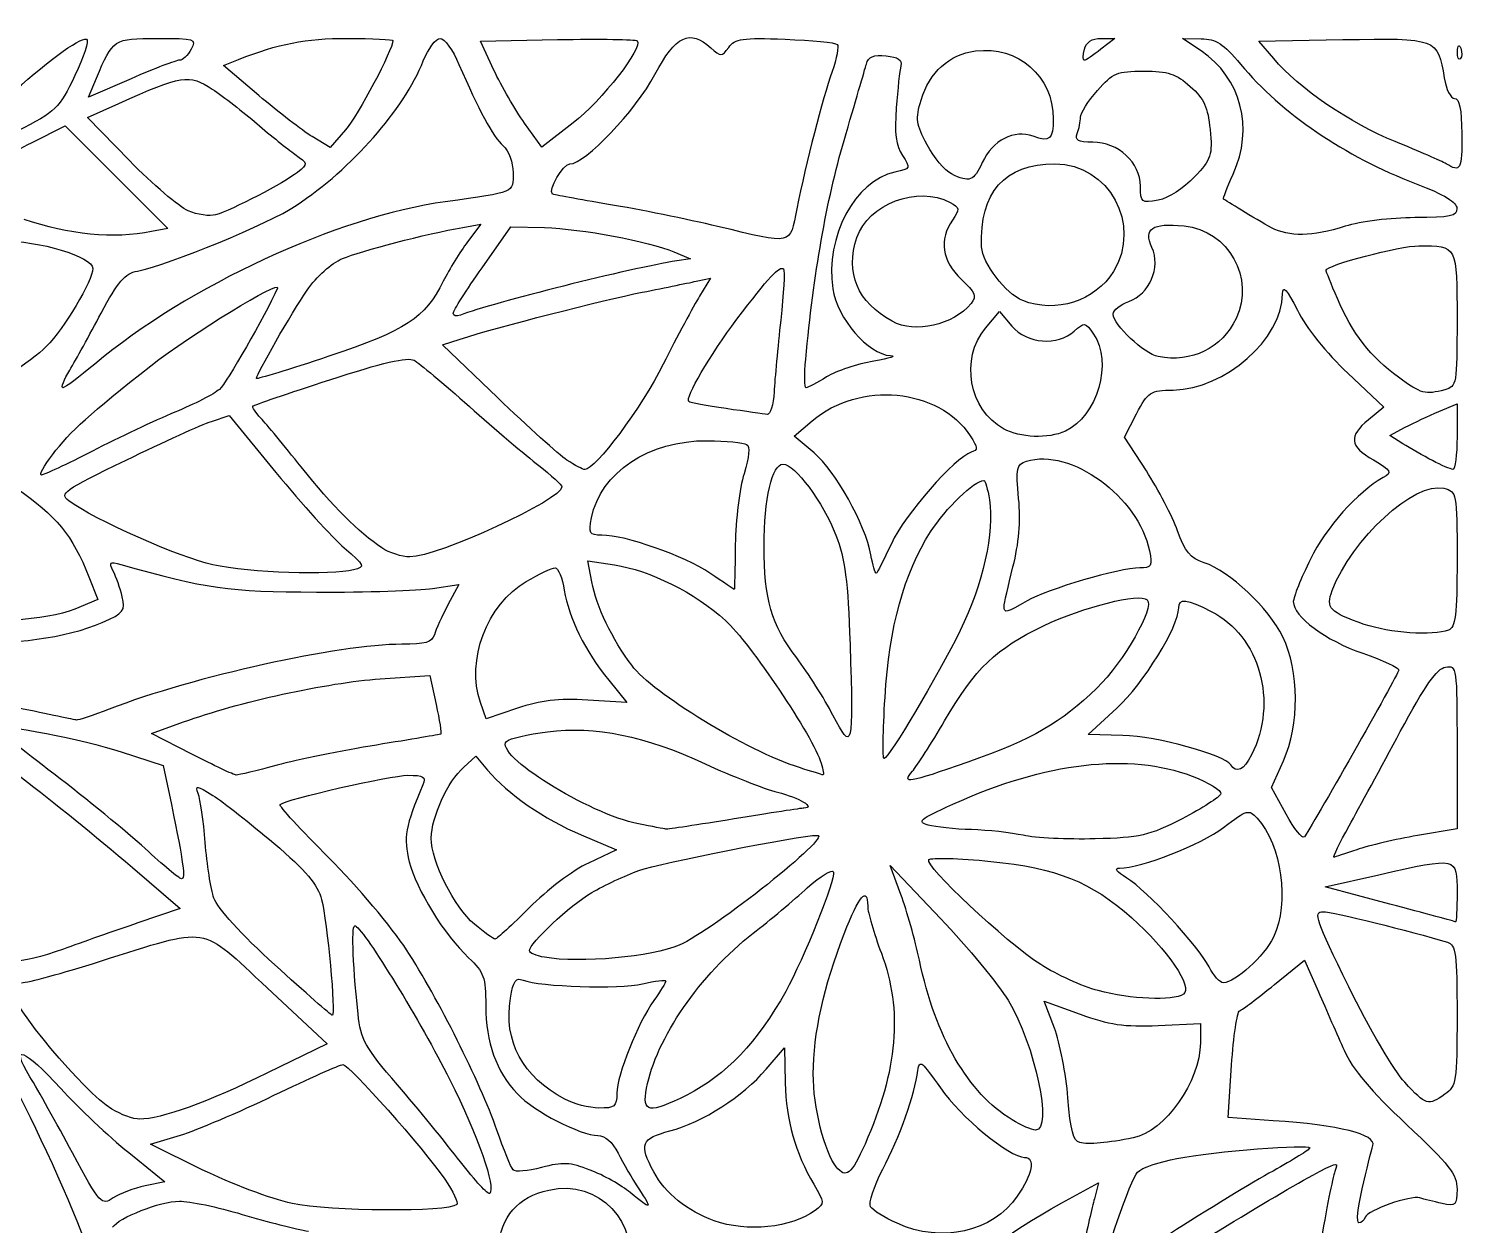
# Model space of a CAD drawing. Extents: x 0 to 106, y 3 to 99.
# Drawn here: x 36.7 to 106.3, y 41.1 to 99.1 of the extents above; entities that cross this region are included whole.
import ezdxf

# ---------------------------------------------------------------- set-up
doc = ezdxf.new("R2010")
doc.units = 0
doc.layers.get('0').update_dxf_attribs({"linetype": 'CONTINUOUS'})

msp = doc.modelspace()

# ---------------------------------------------------------------- linework, layer by layer
at = {"color": 7}
for points in [[(59.305, 97.084), (58.653, 98.49), (62.388, 98.563)], [(88.739, 98.622), (89.405, 98.622), (88.733, 98.093)], [(93.59, 98.019), (92.695, 98.622), (93.594, 98.605)], [(97.113, 97.643), (96.4, 98.49), (100.472, 98.563)], [(47.907, 95.851), (46.191, 97.306), (46.927, 97.6)], [(41.709, 96.669), (39.646, 95.775), (40.031, 96.697)], [(41.635, 92.698), (39.596, 94.785), (41.116, 95.471)], [(36.881, 93.562), (38.515, 94.387), (41.002, 91.9), (43.489, 89.413), (42.698, 89.255)], [(52.11, 94.189), (51.366, 93.327), (50.494, 93.861)], [(63.141, 94.522), (61.625, 93.355), (60.791, 94.516)], [(57.792, 89.461), (58.662, 89.617), (58.021, 88.762)], [(58.732, 87.509), (60.123, 89.494), (61.758, 89.448)], [(68.035, 88.275), (68.829, 87.944), (68.167, 87.84)], [(69.189, 86.867), (69.813, 87.005), (69.277, 86.133)], [(83.134, 84.572), (83.814, 85.38), (84.423, 84.672)], [(59.479, 81.209), (56.812, 83.771), (57.661, 84.044)], [(100.705, 82.392), (102.446, 80.75), (101.711, 80.141)], [(105.124, 80.535), (106.003, 80.902), (106.003, 79.311)], [(45.609, 80.058), (46.466, 80.336), (48.732, 77.581)], [(74.829, 78.527), (73.856, 79.341), (74.738, 80.09)], [(90.938, 77.662), (89.88, 79.299), (90.467, 80.428)], [(103.378, 78.975), (102.738, 79.378), (103.492, 79.773)], [(64.052, 72.277), (63.862, 73.293), (65.155, 73.1)], [(39.666, 72.518), (40.098, 71.418), (38.985, 70.962)], [(56.333, 71.961), (57.595, 72.155), (57.073, 71.167)], [(53.784, 67.577), (56.201, 67.741), (56.501, 66.342)], [(64.876, 67.508), (65.755, 66.424), (63.852, 66.544)], [(60.439, 66.151), (58.928, 65.638), (58.653, 66.427)], [(89.802, 64.838), (88.123, 64.888), (89.509, 66.158)], [(44.654, 63.928), (42.704, 64.926), (44.257, 65.491)], [(41.235, 64.037), (43.274, 63.37), (43.665, 61.483)], [(106.003, 64.268), (106.003, 60.305), (104.084, 59.982)], [(57.837, 63.299), (58.43, 63.826), (58.999, 63.151)], [(97.715, 61.012), (97.008, 62.31), (97.585, 63.599)], [(63.542, 60.01), (65.253, 59.288), (63.894, 58.651)], [(41.776, 58.431), (44.093, 56.448), (42.041, 55.749)], [(79.038, 57.121), (78.514, 58.538), (80.951, 55.969)], [(102.741, 56.663), (99.612, 57.496), (102.215, 58.083)], [(97.15, 52.76), (98.606, 53.946), (99.279, 52.405)], [(48.332, 52.577), (51.219, 49.893), (48.33, 48.475)], [(86.478, 50.653), (85.982, 51.958), (87.724, 51.322)], [(91.517, 50.778), (93.567, 50.869), (93.561, 49.941)], [(72.505, 48.655), (73.39, 49.689), (73.427, 47.988)], [(97.082, 46.161), (94.909, 46.308), (95.072, 48.851)], [(45.158, 43.786), (42.654, 45.018), (44.099, 45.459)], [(41.596, 44.611), (43.339, 43.197), (42.387, 42.999)], [(86.843, 42.175), (88.621, 43.152), (88.419, 42.378)]]:
    msp.add_lwpolyline(points, dxfattribs=at)
for points in [[(87.934, 98.093), (87.934, 98.093)], [(106.024, 97.982), (106.024, 97.982)], [(105.473, 92.543), (105.473, 92.543)], [(81.483, 92.057), (81.483, 92.057)], [(90.657, 91.458), (90.657, 91.458)], [(44.477, 90.263), (44.477, 90.263)], [(70.152, 89.507), (70.152, 89.507)], [(97.007, 89.446), (97.007, 89.446)], [(84.947, 85.914), (84.947, 85.914)], [(57.33, 85.298), (57.33, 85.298)], [(78.618, 84.908), (78.618, 84.908)], [(74.421, 83.078), (74.421, 83.078)], [(91.519, 83.196), (91.519, 83.196)], [(38.739, 82.548), (38.739, 82.548)], [(47.794, 82.141), (47.794, 82.141)], [(103.159, 82.2), (103.159, 82.2)], [(70.558, 80.675), (70.558, 80.675)], [(84.014, 79.703), (84.014, 79.703)], [(37.9, 78.442), (37.9, 78.442)], [(62.842, 78.185), (62.842, 78.185)], [(104.812, 78.156), (104.812, 78.156)], [(53.872, 73.923), (53.872, 73.923)], [(45.678, 73.103), (45.678, 73.103)], [(77.583, 73.59), (77.583, 73.59)], [(69.776, 72.701), (69.776, 72.701)], [(84.042, 71.084), (84.042, 71.084)], [(101.505, 70.22), (101.505, 70.22)], [(78.267, 66.673), (78.267, 66.673)], [(75.741, 65.814), (75.741, 65.814)], [(44.654, 63.928), (44.654, 63.928)], [(74.12, 63.275), (74.12, 63.275)], [(95.035, 63.412), (95.035, 63.412)], [(79.598, 63.102), (79.598, 63.102)], [(66.315, 60.548), (66.315, 60.548)], [(97.715, 61.012), (97.715, 61.012)], [(84.968, 59.993), (84.968, 59.993)], [(100.775, 60.456), (100.775, 60.456)], [(42.386, 59.35), (42.386, 59.35)], [(102.741, 56.663), (102.741, 56.663)], [(58.36, 55.682), (58.36, 55.682)], [(48.677, 53.715), (48.677, 53.715)], [(61.751, 54.08), (61.751, 54.08)], [(93.981, 53.611), (93.981, 53.611)], [(88.599, 52.466), (88.599, 52.466)], [(103.464, 48.02), (103.464, 48.02)], [(66.704, 47.739), (66.704, 47.739)], [(40.779, 46.723), (40.779, 46.723)], [(62.743, 47.202), (62.743, 47.202)], [(84.429, 46.198), (84.429, 46.198)], [(38.873, 44.596), (38.873, 44.596)], [(87.719, 45.097), (87.719, 45.097)], [(57.68, 44.168), (57.68, 44.168)], [(75.901, 43.919), (75.901, 43.919)], [(65.918, 42.673), (65.918, 42.673)], [(101.404, 42.861), (101.404, 42.861)], [(49.514, 42.15), (49.514, 42.15)], [(69.98, 41.311), (69.98, 41.311)], [(78.849, 41.186), (78.849, 41.186)]]:
    msp.add_lwpolyline(points, close=True, dxfattribs=at)
for points in [[(32.448, 92.266), (32.448, 93.083), (38.901, 98.827), (39.545, 98.582)], [(67.109, 96.868), (68.115, 98.769), (68.795, 99.093), (69.824, 98.162)], [(39.545, 98.582), (39.679, 98.531), (39.428, 97.737), (38.987, 96.818)], [(40.031, 96.697), (40.823, 98.592), (40.869, 98.622), (42.972, 98.622)], [(42.972, 98.622), (44.821, 98.622), (44.89, 98.599), (44.619, 98.093)], [(44.619, 98.093), (44.464, 97.802), (44.209, 97.564), (44.054, 97.564)], [(46.927, 97.6), (48.844, 98.365), (50.17, 98.622), (52.202, 98.622)], [(54.409, 98.514), (54.409, 98.081), (52.709, 94.884), (52.11, 94.189)], [(52.202, 98.622), (53.416, 98.622), (54.409, 98.573), (54.409, 98.514)], [(55.88, 97.527), (56.121, 98.129), (56.488, 98.622), (56.696, 98.622)], [(56.696, 98.622), (56.904, 98.622), (57.315, 98.056), (57.61, 97.365)], [(62.388, 98.563), (64.443, 98.604), (66.182, 98.578), (66.253, 98.507)], [(66.253, 98.507), (66.564, 98.197), (64.527, 95.588), (63.141, 94.522)], [(69.824, 98.162), (70.307, 97.726), (70.349, 97.727), (70.687, 98.189)], [(70.687, 98.189), (70.997, 98.612), (71.353, 98.664), (73.42, 98.583)], [(73.42, 98.583), (74.727, 98.531), (75.867, 98.419), (75.954, 98.332)], [(75.954, 98.332), (76.04, 98.246), (75.926, 97.652), (75.7, 97.013)], [(82.656, 98.012), (84.705, 98.287), (86.423, 96.786), (86.423, 94.723)], [(87.928, 97.564), (87.855, 97.564), (87.858, 97.802), (87.934, 98.093)], [(88.733, 98.093), (88.363, 97.802), (88, 97.564), (87.928, 97.564)], [(87.934, 98.093), (88.026, 98.445), (88.295, 98.622), (88.739, 98.622)], [(95.144, 92.034), (96.164, 94.282), (95.534, 96.709), (93.59, 98.019)], [(93.594, 98.605), (94.329, 98.591), (94.678, 98.367), (95.503, 97.376)], [(100.472, 98.563), (105.037, 98.645), (105.074, 98.631), (105.381, 96.711)], [(106.024, 97.982), (106.036, 98.291), (106.099, 98.353), (106.183, 98.142)], [(106.183, 98.142), (106.26, 97.951), (106.25, 97.723), (106.163, 97.635)], [(44.054, 97.564), (43.9, 97.564), (42.844, 97.161), (41.709, 96.669)], [(49.713, 90.52), (52.44, 92.33), (54.935, 95.165), (55.88, 97.527)], [(57.61, 97.365), (58.547, 95.171), (59.253, 93.867), (59.749, 93.419)], [(76.281, 93.675), (76.802, 95.45), (77.289, 97.117), (77.362, 97.379)], [(77.362, 97.379), (77.462, 97.733), (77.71, 97.836), (78.322, 97.776)], [(78.322, 97.776), (78.905, 97.719), (79.116, 97.579), (79.04, 97.299)], [(80.019, 95.632), (80.426, 96.994), (81.363, 97.839), (82.656, 98.012)], [(95.503, 97.376), (97.508, 94.969), (100.514, 92.922), (104.026, 91.574)], [(103.011, 93.617), (100.839, 94.493), (98.313, 96.218), (97.113, 97.643)], [(106.163, 97.635), (106.075, 97.547), (106.012, 97.704), (106.024, 97.982)], [(38.987, 96.818), (38.227, 95.231), (38.086, 95.095), (36.178, 94.117)], [(41.116, 95.471), (44.168, 96.848), (44.525, 96.903), (45.642, 96.163)], [(60.791, 94.516), (60.332, 95.155), (59.663, 96.311), (59.305, 97.084)], [(62.98, 92.536), (63.724, 92.536), (66.179, 95.111), (67.109, 96.868)], [(75.7, 97.013), (75.236, 95.697), (74.445, 92.616), (73.991, 90.354)], [(79.04, 97.299), (78.982, 97.081), (78.878, 96.158), (78.811, 95.249)], [(88.568, 96.099), (89.316, 96.952), (89.514, 97.034), (90.812, 97.034)], [(90.812, 97.034), (91.999, 97.034), (92.375, 96.911), (93.068, 96.291)], [(105.381, 96.711), (105.47, 96.156), (105.692, 95.711), (105.881, 95.711)], [(45.642, 96.163), (46.189, 95.801), (47.169, 95.046), (47.82, 94.484)], [(87.746, 94.798), (87.746, 94.999), (88.116, 95.585), (88.568, 96.099)], [(93.068, 96.291), (93.739, 95.691), (93.925, 95.289), (94.029, 94.204)], [(50.494, 93.861), (50.015, 94.155), (48.85, 95.05), (47.907, 95.851)], [(78.811, 95.249), (78.72, 94.022), (78.797, 93.43), (79.11, 92.953)], [(80.308, 93.465), (79.775, 94.469), (79.743, 94.712), (80.019, 95.632)], [(105.881, 95.711), (106.122, 95.711), (106.225, 95.209), (106.234, 93.992)], [(86.423, 94.723), (86.423, 93.722), (86.251, 93.573), (85.446, 93.879)], [(87.586, 94.013), (87.674, 94.244), (87.746, 94.597), (87.746, 94.798)], [(47.82, 94.484), (48.471, 93.922), (49.298, 93.257), (49.656, 93.007)], [(85.446, 93.879), (84.537, 94.225), (83.482, 93.68), (82.984, 92.608)], [(88.341, 93.595), (87.615, 93.595), (87.458, 93.681), (87.586, 94.013)], [(94.029, 94.204), (94.148, 92.962), (94.091, 92.788), (93.267, 91.904)], [(106.234, 93.992), (106.248, 92.245), (106.18, 92.116), (105.473, 92.543)], [(34.216, 92.086), (34.782, 92.444), (35.982, 93.108), (36.881, 93.562)], [(59.749, 93.419), (60.03, 93.164), (60.23, 92.618), (60.23, 92.104)], [(74.421, 83.078), (74.798, 87.164), (75.434, 90.793), (76.281, 93.675)], [(81.483, 92.057), (81.166, 92.21), (80.637, 92.844), (80.308, 93.465)], [(90.657, 91.458), (90.657, 92.595), (89.573, 93.595), (88.341, 93.595)], [(105.473, 92.543), (105.255, 92.676), (104.147, 93.159), (103.011, 93.617)], [(44.477, 90.263), (44.036, 90.455), (42.757, 91.55), (41.635, 92.698)], [(49.656, 93.007), (50.303, 92.554), (50.304, 92.547), (49.779, 92.125)], [(62.141, 91.079), (61.922, 91.261), (62.656, 92.536), (62.98, 92.536)], [(79.11, 92.953), (79.519, 92.329), (79.509, 92.306), (78.751, 92.14)], [(82.984, 92.608), (82.558, 91.692), (82.376, 91.625), (81.483, 92.057)], [(82.953, 88.522), (82.84, 91.156), (84.062, 92.536), (86.507, 92.536)], [(86.507, 92.536), (89.125, 92.536), (90.728, 89.592), (89.345, 87.324)], [(49.779, 92.125), (49.165, 91.632), (46.585, 90.296), (45.81, 90.07)], [(60.23, 92.104), (60.23, 91.117), (60.384, 91.183), (56.947, 90.705)], [(78.751, 92.14), (76.801, 91.711), (75.36, 89.01), (75.735, 86.486)], [(93.267, 91.904), (92.747, 91.346), (92.019, 90.879), (91.517, 90.783)], [(94.687, 90.829), (94.648, 90.852), (94.854, 91.394), (95.144, 92.034)], [(64.86, 90.578), (63.405, 90.819), (62.181, 91.045), (62.141, 91.079)], [(76.9, 88.968), (77.436, 90.594), (79.859, 91.507), (81.42, 90.672)], [(91.517, 90.783), (90.693, 90.625), (90.657, 90.653), (90.657, 91.458)], [(104.026, 91.574), (105.378, 91.054), (105.997, 90.679), (105.999, 90.377)], [(56.947, 90.705), (51.707, 89.976), (44.47, 86.625), (39.947, 82.833)], [(42.015, 87.346), (43.611, 87.665), (48.365, 89.625), (49.713, 90.52)], [(70.152, 89.507), (68.696, 89.854), (66.315, 90.336), (64.86, 90.578)], [(81.42, 90.672), (81.895, 90.418), (81.904, 90.347), (81.535, 89.819)], [(95.552, 90.29), (95.115, 90.564), (94.726, 90.807), (94.687, 90.829)], [(105.999, 90.377), (106.002, 90.005), (105.688, 89.937), (103.952, 89.934)], [(42.698, 89.255), (40.889, 88.893), (38.655, 89.108), (36.527, 89.849)], [(45.81, 90.07), (45.519, 89.985), (44.919, 90.072), (44.477, 90.263)], [(73.991, 90.354), (73.635, 88.581), (73.842, 88.626), (70.152, 89.507)], [(81.535, 89.819), (80.875, 88.877), (81.031, 87.816), (81.956, 86.952)], [(91.209, 88.49), (90.791, 89.408), (91.207, 89.686), (92.765, 89.531)], [(97.007, 89.446), (96.643, 89.636), (95.988, 90.016), (95.552, 90.29)], [(103.952, 89.934), (102.824, 89.932), (101.306, 89.745), (100.579, 89.517)], [(51.959, 87.95), (52.856, 88.325), (56.008, 89.141), (57.792, 89.461)], [(61.758, 89.448), (63.555, 89.398), (66.792, 88.793), (68.035, 88.275)], [(92.765, 89.531), (94.924, 89.316), (96.222, 87.004), (95.289, 85.037)], [(100.579, 89.517), (98.964, 89.011), (97.88, 88.99), (97.007, 89.446)], [(35.442, 88.806), (37.239, 88.832), (39.857, 88.039), (39.857, 87.468)], [(58.021, 88.762), (57.668, 88.291), (57.139, 87.43), (56.845, 86.848)], [(78.618, 84.908), (76.929, 85.842), (76.333, 87.25), (76.9, 88.968)], [(84.947, 85.914), (84.114, 86.25), (82.988, 87.724), (82.953, 88.522)], [(90.083, 85.867), (91.088, 86.217), (91.649, 87.524), (91.209, 88.49)], [(99.653, 87.388), (99.653, 87.628), (103.242, 88.568), (104.157, 88.568)], [(104.157, 88.568), (106.022, 88.568), (106.003, 88.604), (106.003, 84.998)], [(50.246, 86.411), (50.703, 87.081), (51.419, 87.724), (51.959, 87.95)], [(68.167, 87.84), (65.996, 87.498), (59.205, 85.795), (57.682, 85.211)], [(71.087, 85.009), (72.627, 87.042), (73.167, 87.625), (73.346, 87.446)], [(39.857, 87.468), (39.857, 86.89), (38.454, 84.537), (37.601, 83.684)], [(40.259, 85.302), (41.069, 86.827), (41.41, 87.225), (42.015, 87.346)], [(42.664, 82.747), (44.647, 84.3), (49.016, 86.976), (48.806, 86.509)], [(57.33, 85.298), (57.336, 85.423), (57.967, 86.418), (58.732, 87.509)], [(73.346, 87.446), (73.416, 87.376), (73.355, 86.261), (73.211, 84.967)], [(81.956, 86.952), (82.654, 86.3), (82.728, 86.119), (82.438, 85.77)], [(89.345, 87.324), (88.474, 85.895), (86.531, 85.273), (84.947, 85.914)], [(100.201, 86.01), (99.899, 86.713), (99.653, 87.334), (99.653, 87.388)], [(48.806, 86.509), (48.199, 85.16), (46.336, 81.914), (45.993, 81.61)], [(47.794, 82.141), (47.794, 82.353), (49.481, 85.292), (50.246, 86.411)], [(56.845, 86.848), (55.938, 85.054), (55.066, 84.483), (51.3, 83.216)], [(57.661, 84.044), (59.508, 84.636), (64.541, 85.932), (66.497, 86.319)], [(66.497, 86.319), (67.634, 86.544), (68.845, 86.791), (69.189, 86.867)], [(75.735, 86.486), (75.945, 85.068), (77.467, 83.297), (78.521, 83.245)], [(92.244, 81.578), (94.769, 81.625), (97.51, 84.035), (97.546, 86.239)], [(97.546, 86.239), (97.553, 86.684), (97.746, 86.469), (98.26, 85.441)], [(69.277, 86.133), (68.982, 85.653), (68.19, 84.166), (67.516, 82.829)], [(82.438, 85.77), (81.571, 84.725), (79.709, 84.305), (78.618, 84.908)], [(89.334, 85.255), (89.334, 85.448), (89.671, 85.723), (90.083, 85.867)], [(103.159, 82.2), (101.835, 83.159), (100.915, 84.344), (100.201, 86.01)], [(38.739, 82.548), (39.022, 83.021), (39.705, 84.26), (40.259, 85.302)], [(57.682, 85.211), (57.483, 85.134), (57.324, 85.174), (57.33, 85.298)], [(68.754, 81.014), (68.565, 81.203), (69.776, 83.276), (71.087, 85.009)], [(73.211, 84.967), (73.067, 83.673), (72.922, 82.109), (72.888, 81.49)], [(87.442, 84.431), (87.937, 84.879), (87.974, 84.873), (88.381, 84.292)], [(91.519, 83.196), (90.83, 83.331), (89.334, 84.741), (89.334, 85.255)], [(95.289, 85.037), (94.615, 83.617), (93.111, 82.882), (91.519, 83.196)], [(98.26, 85.441), (98.671, 84.62), (99.69, 83.35), (100.705, 82.392)], [(106.003, 84.998), (106.003, 81.854), (105.984, 81.745), (105.407, 81.591)], [(84.014, 79.703), (82.344, 80.611), (81.895, 83.099), (83.134, 84.572)], [(84.423, 84.672), (85.154, 83.822), (86.638, 83.703), (87.442, 84.431)], [(88.381, 84.292), (89.327, 82.942), (88.554, 80.29), (87.011, 79.586)], [(37.601, 83.684), (36.839, 82.922), (34.818, 81.63), (34.51, 81.708)], [(37.9, 78.442), (38.782, 79.598), (39.679, 80.408), (42.664, 82.747)], [(39.947, 82.833), (39.196, 82.204), (38.502, 81.689), (38.404, 81.689)], [(51.3, 83.216), (49.372, 82.567), (47.794, 82.083), (47.794, 82.141)], [(51.347, 82.074), (53.885, 82.901), (55.129, 83.19), (55.43, 83.023)], [(55.43, 83.023), (55.669, 82.891), (56.876, 81.884), (58.113, 80.784)], [(67.516, 82.829), (66.449, 80.709), (64.22, 77.716), (63.711, 77.722)], [(74.44, 81.689), (74.359, 81.689), (74.35, 82.314), (74.421, 83.078)], [(77.717, 82.977), (76.931, 82.846), (75.905, 82.503), (75.437, 82.214)], [(78.521, 83.245), (78.866, 83.228), (78.504, 83.107), (77.717, 82.977)], [(38.404, 81.689), (38.306, 81.689), (38.457, 82.076), (38.739, 82.548)], [(47.616, 80.805), (47.66, 80.849), (49.339, 81.421), (51.347, 82.074)], [(75.437, 82.214), (74.97, 81.925), (74.521, 81.689), (74.44, 81.689)], [(74.738, 80.09), (77.03, 82.035), (80.886, 81.669), (82.396, 79.364)], [(105.407, 81.591), (104.457, 81.336), (104.289, 81.381), (103.159, 82.2)], [(45.993, 81.61), (45.747, 81.391), (44.771, 80.891), (43.826, 80.498)], [(72.888, 81.49), (72.854, 80.872), (72.701, 80.38), (72.547, 80.398)], [(90.467, 80.428), (91.022, 81.494), (91.119, 81.557), (92.244, 81.578)], [(48.004, 80.214), (47.746, 80.495), (47.572, 80.76), (47.616, 80.805)], [(58.113, 80.784), (59.35, 79.685), (60.863, 78.397), (61.476, 77.922)], [(62.842, 78.185), (62.46, 78.438), (60.946, 79.799), (59.479, 81.209)], [(70.558, 80.675), (69.618, 80.809), (68.806, 80.962), (68.754, 81.014)], [(72.547, 80.398), (72.394, 80.416), (71.499, 80.541), (70.558, 80.675)], [(43.826, 80.498), (42.88, 80.105), (41.087, 79.259), (39.843, 78.619)], [(41.466, 78.183), (43.273, 79.061), (45.137, 79.904), (45.609, 80.058)], [(49.956, 77.852), (49.139, 78.871), (48.261, 79.934), (48.004, 80.214)], [(101.711, 80.141), (100.73, 79.328), (100.784, 78.873), (101.945, 78.188)], [(103.492, 79.773), (103.907, 79.99), (104.641, 80.333), (105.124, 80.535)], [(82.396, 79.364), (82.779, 78.779), (82.787, 78.67), (82.449, 78.566)], [(87.011, 79.586), (86.168, 79.202), (84.84, 79.254), (84.014, 79.703)], [(106.003, 79.311), (106.003, 78.436), (105.913, 77.725), (105.804, 77.73)], [(39.843, 78.619), (38.598, 77.979), (37.482, 77.455), (37.364, 77.455)], [(64.035, 75.383), (64.476, 77.585), (66.819, 79.143), (69.66, 79.122)], [(69.66, 79.122), (70.553, 79.115), (71.405, 79.035), (71.552, 78.944)], [(71.552, 78.944), (71.727, 78.836), (71.685, 78.344), (71.431, 77.522)], [(82.449, 78.566), (81.657, 78.322), (79.214, 75.524), (78.576, 74.13)], [(85.123, 78.124), (87.259, 78.802), (90.564, 76.398), (91.086, 73.787)], [(104.812, 78.156), (104.375, 78.384), (103.73, 78.753), (103.378, 78.975)], [(37.364, 77.455), (37.245, 77.455), (37.487, 77.899), (37.9, 78.442)], [(38.688, 76.21), (38.22, 76.558), (38.432, 76.708), (41.466, 78.183)], [(61.476, 77.922), (62.089, 77.447), (62.595, 76.979), (62.601, 76.883)], [(63.711, 77.722), (63.615, 77.723), (63.224, 77.931), (62.842, 78.185)], [(72.404, 74.016), (72.404, 76.301), (72.792, 77.984), (73.32, 77.984)], [(73.32, 77.984), (73.894, 77.984), (75.267, 76.143), (75.884, 74.545)], [(77.583, 73.59), (77.303, 75.08), (75.863, 77.661), (74.829, 78.527)], [(84.747, 76.316), (84.609, 77.795), (84.646, 77.972), (85.123, 78.124)], [(101.945, 78.188), (102.824, 77.67), (102.869, 77.59), (102.425, 77.337)], [(105.804, 77.73), (105.695, 77.736), (105.249, 77.928), (104.812, 78.156)], [(48.732, 77.581), (49.978, 76.066), (51.471, 74.421), (52.05, 73.925)], [(53.872, 73.923), (52.747, 74.675), (51.493, 75.932), (49.956, 77.852)], [(71.431, 77.522), (71.217, 76.83), (71.026, 75.282), (71.008, 74.082)], [(80.471, 74.696), (81.203, 75.84), (82.603, 77.191), (83.056, 77.191)], [(83.056, 77.191), (83.124, 77.191), (83.247, 76.771), (83.33, 76.259)], [(92.447, 74.756), (92.199, 75.454), (91.52, 76.762), (90.938, 77.662)], [(102.425, 77.337), (101.168, 76.62), (99.65, 74.922), (98.895, 73.387)], [(99.948, 71.853), (100.895, 74.358), (103.956, 77.165), (105.357, 76.813)], [(36.136, 76.818), (38.1, 75.48), (38.872, 74.539), (39.666, 72.518)], [(62.601, 76.883), (62.636, 76.283), (56.566, 73.486), (55.229, 73.486)], [(105.357, 76.813), (105.998, 76.653), (106.003, 76.628), (106.003, 73.377)], [(45.678, 73.103), (44.103, 73.44), (39.908, 75.305), (38.688, 76.21)], [(83.33, 76.259), (83.583, 74.704), (83.014, 72.167), (81.91, 69.921)], [(84.471, 73.002), (84.76, 74.13), (84.85, 75.211), (84.747, 76.316)], [(64.534, 74.545), (63.927, 74.545), (63.883, 74.619), (64.035, 75.383)], [(69.776, 72.701), (68.55, 73.532), (65.67, 74.545), (64.534, 74.545)], [(75.884, 74.545), (76.334, 73.38), (76.472, 72.322), (76.571, 69.247)], [(78.267, 66.673), (78.477, 70.117), (79.182, 72.68), (80.471, 74.696)], [(93.739, 73.209), (93.064, 73.432), (92.809, 73.738), (92.447, 74.756)], [(52.05, 73.925), (53.062, 73.059), (53.08, 73.017), (52.5, 72.862)], [(55.229, 73.486), (54.843, 73.486), (54.232, 73.683), (53.872, 73.923)], [(71.008, 74.082), (70.989, 72.881), (70.968, 71.901), (70.96, 71.904)], [(73.985, 68.592), (72.76, 70.207), (72.404, 71.429), (72.404, 74.016)], [(78.576, 74.13), (78.214, 73.339), (77.88, 72.693), (77.835, 72.693)], [(91.086, 73.787), (91.235, 73.042), (91.187, 72.957), (90.618, 72.957)], [(40.849, 72.798), (40.622, 73.238), (40.667, 73.278), (41.216, 73.122)], [(41.216, 73.122), (45.329, 71.953), (46.424, 71.798), (50.705, 71.783)], [(52.5, 72.862), (51.447, 72.58), (47.463, 72.721), (45.678, 73.103)], [(65.155, 73.1), (66.865, 72.844), (69.025, 71.764), (70.532, 70.408)], [(77.835, 72.693), (77.789, 72.693), (77.675, 73.096), (77.583, 73.59)], [(84.042, 71.084), (84.042, 71.218), (84.235, 72.081), (84.471, 73.002)], [(97.552, 69.616), (96.878, 71.01), (94.978, 72.8), (93.739, 73.209)], [(98.895, 73.387), (98.439, 72.46), (98.065, 71.53), (98.065, 71.321)], [(106.003, 73.377), (106.003, 70.636), (105.935, 70.077), (105.584, 69.943)], [(41.283, 71.557), (41.186, 71.963), (40.99, 72.522), (40.849, 72.798)], [(58.653, 66.427), (57.941, 68.469), (58.967, 71.182), (60.874, 72.3)], [(60.874, 72.3), (61.491, 72.661), (62.119, 72.957), (62.27, 72.957)], [(62.27, 72.957), (62.42, 72.957), (62.621, 72.47), (62.716, 71.875)], [(70.96, 71.904), (70.952, 71.906), (70.419, 72.265), (69.776, 72.701)], [(90.618, 72.957), (89.642, 72.957), (86.13, 71.927), (85.152, 71.353)], [(50.705, 71.783), (53.106, 71.774), (55.638, 71.854), (56.333, 71.961)], [(62.716, 71.875), (62.931, 70.533), (63.725, 68.928), (64.876, 67.508)], [(65.983, 68.233), (65.04, 69.491), (64.274, 71.094), (64.052, 72.277)], [(85.958, 70.149), (87.879, 71.067), (90.621, 71.756), (90.979, 71.41)], [(101.505, 70.22), (99.82, 70.804), (99.628, 71.005), (99.948, 71.853)], [(38.985, 70.962), (37.581, 70.387), (34.479, 70.219), (33.174, 70.647)], [(40.313, 70.31), (41.364, 70.775), (41.445, 70.88), (41.283, 71.557)], [(57.073, 71.167), (56.786, 70.624), (56.49, 69.971), (56.415, 69.716)], [(85.152, 71.353), (84.159, 70.772), (84.042, 70.743), (84.042, 71.084)], [(90.979, 71.41), (91.356, 71.048), (89.85, 68.413), (88.532, 67.129)], [(89.509, 66.158), (90.789, 67.333), (92.509, 70.117), (92.509, 71.015)], [(92.509, 71.015), (92.509, 71.501), (92.881, 71.461), (94.085, 70.847)], [(98.065, 71.321), (98.065, 70.601), (99.643, 69.429), (101.433, 68.819)], [(33.995, 69.478), (35.687, 69.169), (38.602, 69.554), (40.313, 70.31)], [(70.532, 70.408), (71.702, 69.356), (74.797, 64.745), (75.169, 63.498)], [(94.085, 70.847), (96.438, 69.646), (97.334, 66.455), (96.039, 63.895)], [(105.584, 69.943), (104.833, 69.655), (102.722, 69.798), (101.505, 70.22)], [(56.415, 69.716), (56.306, 69.349), (55.981, 69.253), (54.84, 69.253)], [(81.91, 69.921), (80.833, 67.729), (78.457, 63.73), (78.219, 63.709)], [(81.156, 65.535), (82.669, 68.113), (83.631, 69.036), (85.958, 70.149)], [(97.585, 63.599), (98.376, 65.365), (98.362, 67.944), (97.552, 69.616)], [(54.84, 69.253), (51.792, 69.253), (44.745, 67.693), (40.651, 66.111)], [(76.571, 69.247), (76.735, 64.208), (76.683, 63.993), (75.741, 65.814)], [(74.12, 63.275), (71.559, 64.088), (67.016, 66.857), (65.983, 68.233)], [(75.741, 65.814), (75.327, 66.614), (74.537, 67.864), (73.985, 68.592)], [(101.433, 68.819), (102.418, 68.482), (103.205, 68.115), (103.18, 68.003)], [(103.25, 65.02), (104.447, 67.246), (105.036, 68.085), (105.445, 68.147)], [(105.445, 68.147), (105.991, 68.23), (106.003, 68.15), (106.003, 64.268)], [(44.257, 65.491), (46.892, 66.45), (51.25, 67.404), (53.784, 67.577)], [(103.18, 68.003), (103.127, 67.755), (98.851, 60.21), (98.6, 59.92)], [(88.532, 67.129), (86.792, 65.433), (85.439, 64.657), (82.285, 63.545)], [(39.063, 65.579), (38.99, 65.595), (37.701, 65.863), (36.197, 66.174)], [(40.651, 66.111), (39.85, 65.802), (39.136, 65.563), (39.063, 65.579)], [(56.501, 66.342), (56.666, 65.572), (56.769, 64.924), (56.729, 64.9)], [(63.852, 66.544), (62.42, 66.634), (61.576, 66.537), (60.439, 66.151)], [(78.219, 63.709), (78.145, 63.702), (78.167, 65.036), (78.267, 66.673)], [(35.204, 65.217), (35.408, 65.421), (39.386, 64.643), (41.235, 64.037)], [(79.598, 63.102), (79.819, 63.356), (80.519, 64.451), (81.156, 65.535)], [(33.629, 64.676), (33.751, 64.907), (38.152, 61.534), (41.776, 58.431)], [(37.968, 62.967), (36.402, 64.159), (35.158, 65.172), (35.204, 65.217)], [(56.729, 64.9), (56.69, 64.877), (55.289, 64.639), (53.615, 64.371)], [(59.917, 64.548), (60.055, 64.686), (60.948, 64.896), (61.902, 65.014)], [(61.902, 65.014), (64.229, 65.303), (66.634, 64.813), (69.549, 63.458)], [(95.035, 63.412), (94.738, 63.893), (91.449, 64.789), (89.802, 64.838)], [(100.775, 60.456), (101.237, 61.292), (102.351, 63.346), (103.25, 65.02)], [(53.615, 64.371), (51.942, 64.103), (49.77, 63.663), (48.79, 63.393)], [(66.315, 60.548), (63.89, 61.022), (59.275, 63.906), (59.917, 64.548)], [(81.551, 61.5), (86.037, 63.54), (90.13, 64.021), (93.156, 62.863)], [(46.805, 62.916), (46.694, 62.923), (45.726, 63.379), (44.654, 63.928)], [(48.79, 63.393), (47.809, 63.124), (46.916, 62.909), (46.805, 62.916)], [(56.269, 59.86), (56.273, 60.87), (57.069, 62.615), (57.837, 63.299)], [(69.549, 63.458), (70.818, 62.868), (72.397, 62.249), (73.059, 62.083)], [(75.263, 62.921), (75.216, 62.931), (74.702, 63.09), (74.12, 63.275)], [(75.169, 63.498), (75.267, 63.171), (75.309, 62.911), (75.263, 62.921)], [(82.285, 63.545), (79.351, 62.51), (79.042, 62.459), (79.598, 63.102)], [(96.039, 63.895), (95.662, 63.151), (95.303, 62.978), (95.035, 63.412)], [(42.386, 59.35), (41.522, 60.148), (39.533, 61.775), (37.968, 62.967)], [(48.932, 61.483), (49.183, 61.734), (54.29, 62.903), (55.133, 62.903)], [(55.133, 62.903), (55.908, 62.903), (56.022, 62.83), (55.857, 62.44)], [(58.999, 63.151), (59.97, 61.998), (61.757, 60.763), (63.542, 60.01)], [(93.156, 62.863), (93.974, 62.55), (94.601, 62.163), (94.549, 62.003)], [(44.966, 62.013), (44.802, 62.44), (44.877, 62.43), (45.68, 61.922)], [(45.305, 59.64), (45.219, 60.683), (45.067, 61.75), (44.966, 62.013)], [(45.68, 61.922), (46.174, 61.609), (47.503, 60.567), (48.633, 59.606)], [(55.857, 62.44), (55.012, 60.447), (54.908, 59.862), (55.197, 58.716)], [(73.059, 62.083), (74.115, 61.817), (74.929, 61.324), (74.334, 61.311)], [(94.549, 62.003), (94.497, 61.843), (93.652, 61.301), (92.671, 60.798)], [(43.665, 61.483), (44.261, 58.605), (44.359, 57.875), (44.15, 57.888)], [(51.304, 58.898), (49.94, 60.261), (48.873, 61.424), (48.932, 61.483)], [(74.334, 61.311), (74.217, 61.308), (72.692, 61.072), (70.945, 60.786)], [(80.36, 60.489), (79.797, 60.646), (79.938, 60.766), (81.551, 61.5)], [(94.687, 60.376), (95.818, 61.241), (95.911, 61.267), (96.305, 60.832)], [(67.638, 60.291), (67.565, 60.304), (66.97, 60.42), (66.315, 60.548)], [(70.945, 60.786), (69.199, 60.501), (67.711, 60.278), (67.638, 60.291)], [(82.455, 60.268), (81.654, 60.291), (80.712, 60.39), (80.36, 60.489)], [(92.671, 60.798), (91.066, 59.975), (90.645, 59.877), (88.457, 59.822)], [(96.305, 60.832), (97.509, 59.501), (97.892, 56.722), (97.102, 55.057)], [(98.6, 59.92), (98.502, 59.807), (98.104, 60.298), (97.715, 61.012)], [(58.36, 55.682), (57.366, 56.519), (56.265, 58.72), (56.269, 59.86)], [(66.324, 58.281), (67.371, 58.655), (74.121, 59.989), (74.981, 59.992)], [(74.981, 59.992), (75.744, 59.994), (69.998, 55.425), (68.286, 54.668)], [(84.968, 59.993), (84.386, 60.122), (83.255, 60.246), (82.455, 60.268)], [(88.457, 59.822), (87.12, 59.788), (85.55, 59.865), (84.968, 59.993)], [(89.637, 58.404), (90.692, 58.407), (93.589, 59.538), (94.687, 60.376)], [(100.025, 58.934), (99.976, 58.934), (100.313, 59.619), (100.775, 60.456)], [(104.084, 59.982), (103.029, 59.804), (101.705, 59.495), (101.141, 59.296)], [(44.15, 57.888), (44.044, 57.895), (43.251, 58.552), (42.386, 59.35)], [(45.724, 56.95), (45.579, 57.387), (45.39, 58.597), (45.305, 59.64)], [(48.633, 59.606), (50.209, 58.267), (50.749, 57.629), (50.948, 56.875)], [(101.141, 59.296), (100.577, 59.097), (100.075, 58.934), (100.025, 58.934)], [(55.072, 54.436), (54.363, 55.528), (52.667, 57.536), (51.304, 58.898)], [(55.197, 58.716), (55.538, 57.359), (56.893, 55.17), (58.079, 54.056)], [(63.894, 58.651), (63.146, 58.301), (61.855, 57.328), (61.024, 56.49)], [(85.821, 53.727), (84.099, 54.829), (80.138, 58.547), (80.399, 58.814)], [(80.399, 58.814), (80.506, 58.923), (81.855, 58.885), (83.399, 58.729)], [(83.399, 58.729), (86.603, 58.405), (88.234, 57.752), (90.233, 55.993)], [(89.995, 57.919), (89.496, 58.224), (89.363, 58.404), (89.637, 58.404)], [(102.215, 58.083), (106.055, 58.949), (106.003, 58.961), (106.003, 57.215)], [(64.054, 57.221), (64.652, 57.572), (65.674, 58.049), (66.324, 58.281)], [(75.772, 58.213), (75.882, 57.881), (74.326, 54.001), (73.45, 52.425)], [(74.5, 57.442), (75.146, 58.027), (75.718, 58.374), (75.772, 58.213)], [(93.981, 53.611), (93.443, 54.65), (90.968, 57.325), (89.995, 57.919)], [(61.023, 54.396), (61.023, 54.766), (62.985, 56.595), (64.054, 57.221)], [(71.871, 55.246), (72.672, 55.868), (73.855, 56.856), (74.5, 57.442)], [(76.289, 55.223), (77.008, 57.069), (77.428, 57.562), (77.428, 56.559)], [(79.934, 53.946), (79.73, 54.913), (79.327, 56.341), (79.038, 57.121)], [(106.003, 57.215), (106.003, 56.414), (105.973, 55.775), (105.936, 55.795)], [(48.677, 53.715), (47.059, 55.183), (45.882, 56.473), (45.724, 56.95)], [(50.948, 56.875), (51.22, 55.843), (51.646, 51.257), (51.469, 51.268)], [(61.024, 56.49), (60.193, 55.652), (59.446, 54.966), (59.363, 54.966)], [(77.428, 56.559), (77.428, 56.271), (77.725, 55.245), (78.089, 54.279)], [(105.936, 55.795), (105.9, 55.814), (104.462, 56.205), (102.741, 56.663)], [(42.041, 55.749), (40.912, 55.364), (39.286, 54.792), (38.426, 54.478)], [(40.175, 53.874), (45.637, 55.594), (44.972, 55.699), (48.332, 52.577)], [(52.716, 51.33), (52.435, 54.054), (52.386, 55.732), (52.591, 55.606)], [(59.363, 54.966), (59.28, 54.966), (58.829, 55.288), (58.36, 55.682)], [(80.951, 55.969), (82.291, 54.556), (83.768, 52.77), (84.233, 52)], [(90.233, 55.993), (91.946, 54.485), (93.224, 52.6), (92.741, 52.294)], [(100.753, 52.651), (99.154, 55.908), (99.024, 56.288), (99.509, 56.288)], [(99.509, 56.288), (99.955, 56.287), (103.771, 55.351), (105.54, 54.808)], [(52.591, 55.606), (53.09, 55.297), (55.798, 50.883), (57.149, 48.177)], [(66.704, 47.739), (67.151, 50.123), (69.308, 53.256), (71.871, 55.246)], [(74.786, 48.426), (74.79, 50.38), (75.298, 52.675), (76.289, 55.223)], [(97.102, 55.057), (96.67, 54.146), (95.243, 52.849), (94.674, 52.849)], [(38.426, 54.478), (36.243, 53.681), (35.155, 53.714), (34.822, 54.59)], [(59.446, 45.705), (58.613, 48.076), (56.617, 52.06), (55.072, 54.436)], [(61.751, 54.08), (61.351, 54.15), (61.023, 54.292), (61.023, 54.396)], [(68.286, 54.668), (67.003, 54.1), (63.464, 53.782), (61.751, 54.08)], [(78.089, 54.279), (79.132, 51.508), (78.884, 48.611), (77.297, 45.022)], [(105.54, 54.808), (105.949, 54.682), (106.003, 54.273), (106.003, 51.259)], [(36.404, 52.849), (36.688, 52.849), (38.385, 53.31), (40.175, 53.874)], [(51.469, 51.268), (51.412, 51.271), (50.156, 52.372), (48.677, 53.715)], [(58.079, 54.056), (58.823, 53.357), (58.907, 53.123), (58.907, 51.733)], [(84.429, 46.198), (82.294, 47.5), (80.721, 50.211), (79.934, 53.946)], [(88.599, 52.466), (87.831, 52.673), (86.581, 53.24), (85.821, 53.727)], [(94.674, 52.849), (94.509, 52.849), (94.197, 53.192), (93.981, 53.611)], [(60.106, 52.103), (60.247, 52.938), (60.371, 53.114), (60.719, 52.974)], [(60.719, 52.974), (61.522, 52.65), (65.375, 52.531), (66.514, 52.796)], [(66.514, 52.796), (67.132, 52.94), (67.638, 52.999), (67.638, 52.928)], [(67.638, 52.928), (67.638, 52.857), (67.38, 52.436), (67.064, 51.992)], [(40.779, 46.723), (39.427, 47.547), (35.888, 51.775), (35.888, 52.566)], [(73.45, 52.425), (72.085, 49.969), (70.555, 48.367), (68.654, 47.404)], [(92.741, 52.294), (92.203, 51.954), (90.192, 52.037), (88.599, 52.466)], [(95.464, 51.484), (95.59, 51.533), (96.349, 52.107), (97.15, 52.76)], [(99.279, 52.405), (99.65, 51.558), (100.211, 50.283), (100.526, 49.572)], [(103.464, 48.02), (102.955, 48.566), (101.735, 50.65), (100.753, 52.651)], [(58.907, 51.733), (58.907, 49.965), (59.413, 48.555), (60.442, 47.458)], [(62.743, 47.202), (60.701, 48.277), (59.756, 50.033), (60.106, 52.103)], [(67.064, 51.992), (66.276, 50.885), (65.271, 48.373), (65.263, 47.491)], [(84.233, 52), (85.55, 49.819), (86.42, 45.704), (85.564, 45.706)], [(95.072, 48.851), (95.162, 50.249), (95.338, 51.434), (95.464, 51.484)], [(54.628, 47.891), (53.042, 49.731), (52.844, 50.088), (52.716, 51.33)], [(87.724, 51.322), (89.134, 50.808), (89.857, 50.705), (91.517, 50.778)], [(106.003, 51.259), (106.003, 48.038), (105.97, 47.829), (105.415, 47.44)], [(87.134, 47.274), (87.046, 48.414), (86.751, 49.935), (86.478, 50.653)], [(36.808, 48.285), (35.798, 49.942), (36.512, 49.671), (38.302, 47.718)], [(93.561, 49.941), (93.55, 48.059), (91.837, 45.631), (90.306, 45.326)], [(100.526, 49.572), (100.928, 48.665), (101.83, 47.595), (103.551, 45.979)], [(48.64, 47.39), (50.343, 48.21), (51.846, 48.88), (51.981, 48.88)], [(51.981, 48.88), (52.276, 48.88), (55.88, 44.828), (56.922, 43.324)], [(79.861, 48.586), (79.932, 49.144), (80.059, 49.046), (80.952, 47.745)], [(35.603, 48.496), (35.916, 48.303), (38.051, 43.886), (39.077, 41.309)], [(38.873, 44.596), (38.114, 46.006), (37.185, 47.666), (36.808, 48.285)], [(48.33, 48.475), (45.444, 47.059), (43.158, 46.234), (42.124, 46.235)], [(57.149, 48.177), (58.546, 45.378), (59.405, 42.94), (59.101, 42.636)], [(67.836, 45.666), (69.439, 46.094), (71.373, 47.332), (72.505, 48.655)], [(73.427, 47.988), (73.466, 46.193), (73.916, 44.6), (74.814, 43.078)], [(75.901, 43.919), (75.335, 44.618), (74.782, 46.851), (74.786, 48.426)], [(78.162, 43.805), (78.965, 45.336), (79.715, 47.448), (79.861, 48.586)], [(105.415, 47.44), (104.601, 46.87), (104.51, 46.898), (103.464, 48.02)], [(38.302, 47.718), (39.155, 46.787), (40.637, 45.389), (41.596, 44.611)], [(44.099, 45.459), (44.895, 45.702), (46.938, 46.571), (48.64, 47.39)], [(57.68, 44.168), (56.974, 45.086), (55.601, 46.761), (54.628, 47.891)], [(60.442, 47.458), (61.232, 46.615), (63.497, 45.447), (64.348, 45.443)], [(65.263, 47.491), (65.258, 46.846), (65.16, 46.765), (64.397, 46.774)], [(68.654, 47.404), (66.824, 46.476), (66.478, 46.535), (66.704, 47.739)], [(80.952, 47.745), (81.902, 46.363), (84.307, 44.382), (85.037, 44.382)], [(87.719, 45.097), (87.392, 45.176), (87.257, 45.678), (87.134, 47.274)], [(42.124, 46.235), (41.823, 46.236), (41.217, 46.455), (40.779, 46.723)], [(64.397, 46.774), (63.924, 46.78), (63.18, 46.973), (62.743, 47.202)], [(85.564, 45.706), (85.382, 45.707), (84.871, 45.928), (84.429, 46.198)], [(101.92, 44.954), (102.087, 45.499), (100.301, 45.945), (97.082, 46.161)], [(103.551, 45.979), (105.65, 44.009), (106.003, 43.557), (106.003, 42.835)], [(60.23, 43.777), (60.131, 43.891), (59.779, 44.759), (59.446, 45.705)], [(64.348, 45.443), (64.698, 45.442), (65.049, 45.132), (65.326, 44.581)], [(67.054, 43.676), (66.334, 45.012), (66.445, 45.295), (67.836, 45.666)], [(90.306, 45.326), (89.091, 45.083), (88.127, 44.998), (87.719, 45.097)], [(40.845, 42.416), (40.268, 42.041), (40.22, 42.094), (38.873, 44.596)], [(65.326, 44.581), (65.563, 44.108), (66.014, 43.334), (66.327, 42.861)], [(77.297, 45.022), (76.648, 43.556), (76.373, 43.338), (75.901, 43.919)], [(92.423, 44.332), (94.262, 44.678), (98.859, 45.039), (98.859, 44.838)], [(98.859, 44.838), (98.859, 44.759), (98.06, 44.256), (97.083, 43.72)], [(101.404, 42.861), (101.613, 43.77), (101.846, 44.712), (101.92, 44.954)], [(59.101, 42.636), (59.025, 42.56), (58.385, 43.249), (57.68, 44.168)], [(61.613, 43.89), (60.951, 43.713), (60.329, 43.662), (60.23, 43.777)], [(63.971, 43.768), (62.99, 44.146), (62.637, 44.164), (61.613, 43.89)], [(77.566, 41.992), (77.46, 42.163), (77.728, 42.979), (78.162, 43.805)], [(85.037, 44.382), (85.57, 44.382), (85.414, 43.556), (84.681, 42.498)], [(90.509, 43.668), (90.715, 43.873), (91.576, 44.172), (92.423, 44.332)], [(99.36, 43.71), (100.222, 44.152), (100.251, 44.152), (100.075, 43.693)], [(49.514, 42.15), (48.495, 42.372), (46.535, 43.109), (45.158, 43.786)], [(56.922, 43.324), (57.329, 42.737), (57.59, 42.183), (57.5, 42.094)], [(61.968, 42.799), (64.384, 43.344), (66.427, 41.206), (65.781, 38.808)], [(65.918, 42.673), (65.482, 43.031), (64.605, 43.525), (63.971, 43.768)], [(69.98, 41.311), (68.696, 41.769), (67.607, 42.65), (67.054, 43.676)], [(88.805, 38.757), (88.805, 39.339), (90.2, 43.358), (90.509, 43.668)], [(90.435, 38.241), (91.976, 39.351), (97.702, 42.86), (99.36, 43.71)], [(97.083, 43.72), (96.107, 43.183), (93.845, 41.807), (92.056, 40.663)], [(100.075, 43.693), (99.975, 43.43), (99.658, 41.822), (99.372, 40.119)], [(42.387, 42.999), (41.864, 42.89), (41.17, 42.628), (40.845, 42.416)], [(59.503, 39.962), (59.653, 41.524), (60.467, 42.46), (61.968, 42.799)], [(66.327, 42.861), (67.004, 41.838), (66.959, 41.817), (65.918, 42.673)], [(74.814, 43.078), (75.332, 42.2), (75.335, 42.144), (74.883, 41.813)], [(84.681, 42.498), (83.483, 40.768), (80.999, 40.209), (78.849, 41.186)], [(101.242, 41.207), (101.121, 41.207), (101.194, 41.951), (101.404, 42.861)], [(104.207, 42.415), (103.749, 42.558), (101.666, 41.825), (101.552, 41.481)], [(105.275, 42.15), (104.875, 42.238), (104.394, 42.357), (104.207, 42.415)], [(106.003, 42.835), (106.003, 42.052), (105.95, 42.003), (105.275, 42.15)], [(40.813, 40.992), (41.103, 41.461), (43.127, 42.254), (44.051, 42.26)], [(44.051, 42.26), (44.539, 42.263), (45.909, 41.975), (47.094, 41.621)], [(57.5, 42.094), (57.121, 41.714), (51.322, 41.755), (49.514, 42.15)], [(74.883, 41.813), (73.716, 40.96), (71.577, 40.74), (69.98, 41.311)], [(78.849, 41.186), (78.249, 41.458), (77.671, 41.821), (77.566, 41.992)], [(81.956, 38.24), (82.273, 39.219), (84.009, 40.617), (86.843, 42.175)], [(88.419, 42.378), (88.308, 41.953), (88.059, 40.866), (87.866, 39.964)], [(39.077, 41.309), (40.532, 37.658), (40.802, 35.496), (40.083, 33.27)], [(47.094, 41.621), (48.28, 41.266), (49.726, 40.897), (50.308, 40.8)], [(101.552, 41.481), (101.502, 41.331), (101.362, 41.207), (101.242, 41.207)]]:
    msp.add_open_spline(points, degree=3, dxfattribs=at)

doc.saveas('drawing.dxf')
